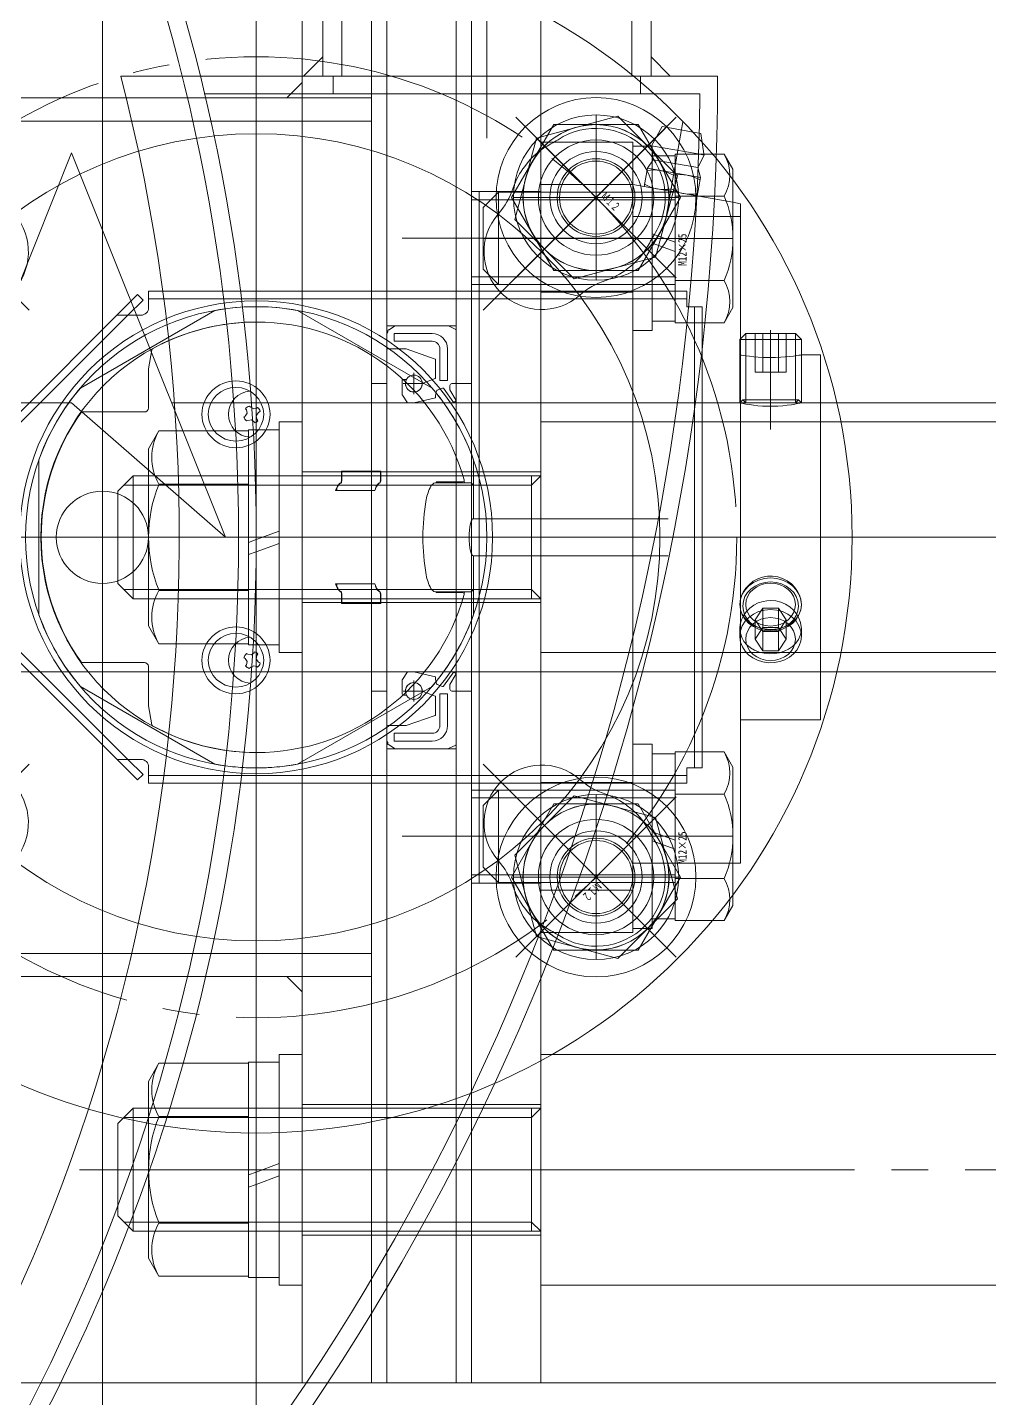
# Model space of a CAD drawing. Units: millimetres at full size. Extents: x -24503 to 24503, y -7436 to 7436.
# Drawn here: x 7457.2 to 7582.3, y 6228 to 6406.3 of the extents above; entities that cross this region are included whole.
import ezdxf
from ezdxf.enums import TextEntityAlignment as Align

# ---------------------------------------------------------------- set-up
doc = ezdxf.new("R2010")
doc.units = ezdxf.units.MM
doc.header["$LTSCALE"] = 4.8
doc.linetypes.add('CHAIN2', pattern=[12, 9, -1, 1, -1])
for name, color, linetype, lineweight in [('0-4_0', 2, 'Continuous', 9), ('0-5_01_NORMAL', 134, 'Continuous', 9), ('0-6_05_CENTER', 2, 'CHAIN2', 9), ('0-7_04_HIDDEN', 7, 'Continuous', 9), ('0-8_10_DRAFT', 1, 'Continuous', 9), ('0-C_01_外形線', 134, 'Continuous', 9), ('0-D_03_かくれ線', 5, 'Continuous', 9), ('0-F_04_中心線', 4, 'CHAIN2', 9)]:
    doc.layers.add(name, color=color, linetype=linetype, lineweight=lineweight)
doc.styles.add('ＭＳ ゴシック', font='')
doc.styles.get('ＭＳ ゴシック').set_extended_font_data('MS Gothic')

# ---------------------------------------------------------------- blocks, each defined once
blk = doc.blocks.new('A$C64152858_1_1')
at = {"layer": '0-6_05_CENTER'}
blk.add_line((-1300.306, 60), (668.482, 60), dxfattribs=at)
at = {"layer": '0-7_04_HIDDEN'}
blk.add_lwpolyline([(340, 235), (405, 235), (405, -115), (340, -115)], close=True, dxfattribs=at)
blk = doc.blocks.new('U2209')
at = {"layer": '0-F_04_中心線'}
for p, q in [((0, 1.2), (0, 9.5)), ((-9.5, 0), (-1.2, 0)), ((1.2, 0), (9.5, 0)), ((0, -9.5), (0, -1.2))]:
    blk.add_line(p, q, dxfattribs=at)
at = {"layer": '0-F_04_中心線', "linetype": 'Continuous'}
for p, q in [((-0.6, 0), (0.6, 0)), ((0, -0.6), (0, 0.6))]:
    blk.add_line(p, q, dxfattribs=at)
blk = doc.blocks.new('U2269')
at = {"layer": '0-F_04_中心線'}
blk.add_line((0, 50), (0, 253.5), dxfattribs=at)
blk = doc.blocks.new('U2271')
at = {"layer": '0-F_04_中心線'}
for p, q in [((0, 1.2), (0, 9.5)), ((-9.5, 0), (-1.2, 0)), ((1.2, 0), (9.5, 0)), ((0, -9.5), (0, -1.2))]:
    blk.add_line(p, q, dxfattribs=at)
at = {"layer": '0-F_04_中心線', "linetype": 'Continuous'}
for p, q in [((-0.6, 0), (0.6, 0)), ((0, -0.6), (0, 0.6))]:
    blk.add_line(p, q, dxfattribs=at)
blk = doc.blocks.new('U2265')
at = {"layer": '0-F_04_中心線'}
blk.add_line((0, 88), (0, 443.5), dxfattribs=at)
blk = doc.blocks.new('U2236')
at = {"layer": '0-F_04_中心線'}
blk.add_line((88, 0), (443.5, 0), dxfattribs=at)
blk = doc.blocks.new('U2234')
at = {"layer": '0-F_04_中心線'}
for p, q in [((0, 12.5), (0, 66)), ((-66, 0), (-12.5, 0)), ((12.5, 0), (66, 0)), ((0, -66), (0, -12.5))]:
    blk.add_line(p, q, dxfattribs=at)
at = {"layer": '0-F_04_中心線', "linetype": 'Continuous'}
for p, q in [((0, -6.25), (0, 6.25)), ((-6.25, 0), (6.25, 0))]:
    blk.add_line(p, q, dxfattribs=at)
blk = doc.blocks.new('U2230')
at = {"layer": '0-F_04_中心線'}
for p, q in [((0, 1.5), (0, 11)), ((-11, 0), (-1.5, 0)), ((1.5, 0), (11, 0)), ((0, -11), (0, -1.5))]:
    blk.add_line(p, q, dxfattribs=at)
at = {"layer": '0-F_04_中心線', "linetype": 'Continuous'}
for p, q in [((-0.75, 0), (0.75, 0)), ((0, -0.75), (0, 0.75))]:
    blk.add_line(p, q, dxfattribs=at)
blk = doc.blocks.new('U2231')
at = {"layer": '0-F_04_中心線'}
for p, q in [((0, 1.5), (0, 11)), ((-11, 0), (-1.5, 0)), ((1.5, 0), (11, 0)), ((0, -11), (0, -1.5))]:
    blk.add_line(p, q, dxfattribs=at)
at = {"layer": '0-F_04_中心線', "linetype": 'Continuous'}
for p, q in [((-0.75, 0), (0.75, 0)), ((0, -0.75), (0, 0.75))]:
    blk.add_line(p, q, dxfattribs=at)
blk = doc.blocks.new('U2232')
at = {"layer": '0-F_04_中心線'}
for p, q in [((0, 1.5), (0, 11)), ((-11, 0), (-1.5, 0)), ((1.5, 0), (11, 0)), ((0, -11), (0, -1.5))]:
    blk.add_line(p, q, dxfattribs=at)
at = {"layer": '0-F_04_中心線', "linetype": 'Continuous'}
for p, q in [((-0.75, 0), (0.75, 0)), ((0, -0.75), (0, 0.75))]:
    blk.add_line(p, q, dxfattribs=at)
blk = doc.blocks.new('U2253')
at = {"layer": '0-F_04_中心線'}
for p, q in [((0, 1.5), (0, 11)), ((-11, 0), (-1.5, 0)), ((1.5, 0), (11, 0)), ((0, -11), (0, -1.5))]:
    blk.add_line(p, q, dxfattribs=at)
at = {"layer": '0-F_04_中心線', "linetype": 'Continuous'}
for p, q in [((-0.75, 0), (0.75, 0)), ((0, -0.75), (0, 0.75))]:
    blk.add_line(p, q, dxfattribs=at)
blk = doc.blocks.new('U289')
at = {"layer": '0-6_05_CENTER'}
for p, q in [((0, 15.5), (0, 81)), ((-81, 0), (-15.5, 0)), ((15.5, 0), (81, 0)), ((0, -81), (0, -15.5))]:
    blk.add_line(p, q, dxfattribs=at)
at = {"layer": '0-6_05_CENTER', "linetype": 'Continuous'}
for p, q in [((0, -7.75), (0, 7.75)), ((-7.75, 0), (7.75, 0))]:
    blk.add_line(p, q, dxfattribs=at)
blk = doc.blocks.new('A$C6802FCCA_1_1')
at = {"layer": '0-4_0'}
for p, q in [((-2.4, 28.215), (-2.4, 53.595)), ((2.4, 28.215), (2.4, 53.595)), ((-2.4, 28.269), (-10.007, 28.269)), ((-7.325, 27.027), (-7.1, 27.087)), ((-7.2, 26.843), (-7.2, 23.391)), ((-7.1, 25.244), (-7.1, 27.704)), ((2.4, 28.269), (10.007, 28.269)), ((7.1, 25.244), (7.1, 27.704)), ((7.325, 27.027), (7.1, 27.087)), ((7.2, 26.843), (7.2, 23.391)), ((-7.2, 25.249), (-7.1, 25.249)), ((-7.1, 25.244), (-7.095, 25.244)), ((-7.095, 25.244), (-7.095, 23.294)), ((7.095, 25.244), (7.095, 23.294)), ((7.1, 25.244), (7.095, 25.244)), ((7.2, 25.249), (7.1, 25.249)), ((-19.417, 22.868), (-29.513, 5.381)), ((19.417, 22.868), (29.513, 5.381)), ((-8.6, 16.212), (-7.584, 16.212)), ((-8.6, 11.1), (-8.6, 16.212)), ((-8.5, 16.212), (-8.5, 11.15)), ((-7.583, 16.16), (-8.5, 16.16)), ((7.583, 16.16), (8.5, 16.16)), ((8.6, 16.212), (7.584, 16.212)), ((8.5, 16.212), (8.5, 11.15)), ((8.6, 11.1), (8.6, 16.212)), ((-6.073, 15.43), (-6.285, 15.51)), ((-6.073, 10.318), (-6.073, 15.43)), ((6.073, 15.43), (6.285, 15.51)), ((6.073, 10.318), (6.073, 15.43)), ((-8.5, 12.996), (-8.6, 12.996)), ((8.5, 12.996), (8.6, 12.996)), ((-8.6, 11.1), (-7.584, 11.1)), ((-7.583, 11.15), (-8.5, 11.15)), ((7.583, 11.15), (8.5, 11.15)), ((8.6, 11.1), (7.584, 11.1)), ((-6.073, 10.318), (-6.285, 10.398)), ((-6.073, 10.498), (-6.208, 10.498)), ((6.073, 10.498), (6.208, 10.498)), ((6.073, 10.318), (6.285, 10.398)), ((-19.417, -22.868), (-29.513, -5.381)), ((19.417, -22.868), (29.513, -5.381)), ((-21.929, -14.023), (-24.384, -13.571)), ((-16.8, -14.026), (-21.893, -14.026)), ((16.8, -14.026), (21.893, -14.026)), ((21.929, -14.023), (24.384, -13.571)), ((-16.3, -22.621), (-16.3, -14.526)), ((16.3, -22.621), (16.3, -14.526)), ((-10.096, -28.25), (10.096, -28.25))]:
    blk.add_line(p, q, dxfattribs=at)
for points in [[(-17.064, -0.93), (-16.911, -0.689), (-16.72, -0.325), (-16.799, 0.081), (-16.888, 0.191)], [(-16.39, 0.537), (-16.193, 0.25), (-15.812, 0.018), (-15.37, 0.084), (-15.144, 0.228)], [(16.39, 0.537), (16.193, 0.25), (15.812, 0.018), (15.37, 0.084), (15.144, 0.228)], [(17.064, -0.93), (16.911, -0.689), (16.72, -0.325), (16.799, 0.081), (16.888, 0.191)], [(-15.688, -1.593), (-15.771, -1.447), (-16.149, -1.175), (-16.594, -1.281), (-16.723, -1.384)], [(-14.898, -0.211), (-15.031, -0.276), (-15.28, -0.616), (-15.201, -1.08), (-15.13, -1.244)], [(14.898, -0.211), (15.031, -0.276), (15.28, -0.616), (15.201, -1.08), (15.13, -1.244)], [(15.688, -1.593), (15.771, -1.447), (16.149, -1.175), (16.594, -1.281), (16.723, -1.384)]]:
    blk.add_lwpolyline(points, dxfattribs=at)
blk.add_circle((0, 0), 77.5, dxfattribs=at)
for centre, radius, start, end in [((-44.194, 44.194), 9, 56.70879, 213.29121), ((44.194, 44.194), 9, 326.70879, 123.29121), ((-33.765, 60.076), 10, 236.70879, 242.89074), ((-42.674, 42.674), 9.55, 35.74621, 62.89074), ((42.674, 42.674), 9.55, 117.10926, 144.25379), ((33.765, 60.076), 10, 297.10926, 303.29121), ((-42.426, 42.426), 9.5, 18.55752, 37.8301), ((42.426, 42.426), 9.5, 142.1699, 161.44248), ((-23.94, 48.632), 10, 198.55752, 221.12276), ((23.94, 48.632), 10, 318.87724, 341.44248), ((-37.123, 37.123), 7.5, 228.87724, 41.12276), ((37.123, 37.123), 7.5, 138.87724, 311.12276), ((-60.076, 33.765), 10, 27.10926, 33.29121), ((60.076, 33.765), 10, 146.70879, 152.89074), ((-42.674, 42.674), 9.55, 207.10926, 234.25379), ((42.674, 42.674), 9.55, 305.74621, 332.89074), ((-42.426, 42.426), 9.5, 232.1699, 251.44248), ((42.426, 42.426), 9.5, 288.55752, 307.8301), ((-48.632, 23.94), 10, 48.87724, 71.44248), ((48.632, 23.94), 10, 108.55752, 131.12276), ((0.001, 0.043), 28.001, 105.43962, 180.08787), ((0.001, -0.002), 30.002, 109.62197, 130.33261), ((-10.007, 28.069), 0.2, 90, 109.62197), ((-7.4, 26.841), 0.2, 0.42804, 105.4375), ((-6.584, 27.751), 0.518, 90.67171, 185.19869), ((-2.237, 28.228), 0.164, 184.51665, 233.4368), ((-1.532, 29.294), 1.441, 236.18944, 259.08309), ((0, 37.158), 9.453, 258.98992, 281.01008), ((1.532, 29.294), 1.441, 280.91691, 303.81056), ((2.237, 28.228), 0.164, 306.5632, 355.48335), ((6.584, 27.751), 0.518, 354.80131, 89.32829), ((7.4, 26.841), 0.2, 74.5625, 179.57196), ((-0.001, 0.043), 28.001, 359.91213, 74.56038), ((10.007, 28.069), 0.2, 70.37803, 90), ((-0.001, -0.002), 30.002, 49.66739, 70.37803), ((-7.005, 24.716), 0.195, 180.2552, 242.36733), ((-6.247, 23.48), 0.864, 192.42063, 242.66315), ((6.252, 23.48), 0.864, 297.33685, 347.57937), ((7.005, 24.716), 0.195, 297.63267, 359.7448), ((-3.859, 27.966), 5.945, 242.07603, 259.99581), ((0, 49.84), 28.158, 259.98382, 280.01618), ((3.865, 27.966), 5.945, 280.00419, 297.92397), ((-7.577, 14.127), 2.085, 83.01533, 90.17037), ((-7.577, 14.073), 2.086, 83.01856, 90.1684), ((-7.385, 15.523), 0.676, 66.57469, 84.79266), ((-7.391, 15.444), 0.704, 67.17067, 84.49647), ((-7.14, 16.036), 0.0606, 24.10073, 69.0258), ((-7.139, 16.089), 0.059, 23.74393, 67.83017), ((-6.621, 16.267), 0.489, 198.49507, 221.91106), ((-6.66, 16.199), 0.446, 198.06365, 215.36524), ((6.621, 16.267), 0.489, 318.08894, 341.50493), ((6.66, 16.199), 0.446, 324.63476, 341.93635), ((7.139, 16.089), 0.059, 112.16983, 156.25607), ((7.14, 16.036), 0.0606, 110.9742, 155.89927), ((7.385, 15.523), 0.676, 95.20734, 113.42531), ((7.391, 15.444), 0.704, 95.50353, 112.82933), ((7.577, 14.127), 2.085, 89.82963, 96.98467), ((7.577, 14.073), 2.086, 89.8316, 96.98144), ((-7.89, 14.3), 0.761, 143.16691, 158.70113), ((-5.983, 16.798), 1.348, 219.47965, 248.27419), ((-5.636, 17.346), 1.947, 226.1676, 250.5541), ((-6.27, 16.156), 0.646, 250.83502, 268.72004), ((5.636, 17.346), 1.947, 289.4459, 313.8324), ((6.27, 16.156), 0.646, 271.27996, 289.16498), ((5.983, 16.798), 1.348, 291.72581, 320.52035), ((7.891, 14.3), 0.761, 21.29887, 36.83309), ((-7.577, 9.065), 2.085, 83.01533, 90.17037), ((-7.577, 9.014), 2.086, 83.01856, 90.1684), ((-7.385, 10.461), 0.676, 66.57469, 84.79266), ((-7.391, 10.384), 0.704, 67.17067, 84.49647), ((-7.14, 10.976), 0.0606, 24.10073, 69.0258), ((-7.138, 11.027), 0.059, 23.74393, 67.83017), ((-6.66, 11.189), 0.446, 198.06365, 215.36524), ((-6.621, 11.156), 0.489, 198.49507, 221.91106), ((-5.983, 11.788), 1.348, 219.47965, 248.27419), ((-5.636, 12.234), 1.947, 226.1676, 250.5541), ((5.636, 12.234), 1.947, 289.4459, 313.8324), ((5.983, 11.788), 1.348, 291.72581, 320.52035), ((6.621, 11.156), 0.489, 318.08894, 341.50493), ((6.66, 11.189), 0.446, 324.63476, 341.93635), ((7.138, 11.027), 0.059, 112.16983, 156.25607), ((7.14, 10.976), 0.0606, 110.9742, 155.89927), ((7.385, 10.461), 0.676, 95.20734, 113.42531), ((7.391, 10.384), 0.704, 95.50353, 112.82933), ((7.577, 9.065), 2.085, 89.82963, 96.98467), ((7.577, 9.014), 2.086, 89.8316, 96.98144), ((-6.23, 11.355), 0.857, 252.868, 271.43811), ((6.23, 11.355), 0.857, 268.56189, 287.132), ((0.014, 0.002), 30.014, 169.67423, 190.33112), ((-0.014, 0.002), 30.014, 349.66888, 10.32577), ((-15.902, -2.634), 4.441, 91.26583, 268.73417), ((-16.098, -2.634), 4.441, 271.26583, 88.73417), ((16.098, -2.634), 4.441, 91.26583, 268.73417), ((15.902, -2.634), 4.441, 271.26583, 88.73417), ((-0.002, 0.044), 27.998, 180.08852, 208.86096), ((0, 0), 28, 180, 0), ((-15.883, -2.634), 3.617, 91.85908, 268.14092), ((-16.009, -0.543), 1.145, 109.44788, 140.14381), ((-16.117, -2.634), 3.617, 271.85908, 88.14092), ((-15.967, -0.521), 1.113, 16.2035, 42.27344), ((16.117, -2.634), 3.617, 91.85908, 268.14092), ((15.967, -0.521), 1.113, 137.72656, 163.7965), ((15.883, -2.634), 3.617, 271.85908, 88.14092), ((16.009, -0.543), 1.145, 39.85619, 70.55212), ((0.002, 0.044), 27.998, 331.13904, 359.91148), ((-16.001, -0.619), 3.002, 183.30053, 356.69959), ((-16.025, -0.506), 1.122, 202.2398, 231.5512), ((-15.993, -0.487), 1.148, 285.40168, 318.71822), ((16, -0.594), 3.002, 183.30053, 356.69959), ((15.993, -0.487), 1.148, 221.28178, 254.59832), ((16.025, -0.506), 1.122, 308.4488, 337.7602), ((-24.347, -13.374), 0.2, 208.85979, 259.33002), ((-21.893, -13.826), 0.2, 259.67903, 270), ((-16.8, -14.526), 0.5, 0, 90), ((16.8, -14.526), 0.5, 90, 180), ((21.893, -13.826), 0.2, 270, 280.32097), ((24.347, -13.374), 0.2, 280.66998, 331.14021), ((0.001, 0.002), 30.002, 229.66739, 250.3326), ((-16.1, -22.62), 0.2, 180.42804, 234.61015), ((0, 0.043), 28, 234.60941, 305.39059), ((-0.001, 0.002), 30.002, 289.6674, 310.33261), ((16.1, -22.62), 0.2, 305.38985, 359.57196), ((-37.123, -37.123), 7.5, 318.87724, 131.12276), ((37.123, -37.123), 7.5, 48.87724, 221.12276), ((-48.632, -23.94), 10, 288.55752, 311.12276), ((48.632, -23.94), 10, 228.87724, 251.44248), ((-42.426, -42.426), 9.5, 108.55752, 127.8301), ((42.426, -42.426), 9.5, 52.1699, 71.44248), ((-42.674, -42.674), 9.55, 125.74621, 152.89074), ((42.674, -42.674), 9.55, 27.10926, 54.25379), ((-60.076, -33.765), 10, 326.70879, 332.89074), ((60.076, -33.765), 10, 207.10926, 213.29121), ((-44.194, -44.194), 9, 146.70879, 303.29121), ((44.194, -44.194), 9, 236.70879, 33.29121), ((-23.94, -48.632), 10, 138.87724, 161.44248), ((23.94, -48.632), 10, 18.55752, 41.12276), ((-42.426, -42.426), 9.5, 322.1699, 341.44248), ((42.426, -42.426), 9.5, 198.55752, 217.8301), ((-42.674, -42.674), 9.55, 297.10926, 324.25379), ((42.674, -42.674), 9.55, 215.74621, 242.89074), ((-33.765, -60.076), 10, 117.10926, 123.29121), ((33.765, -60.076), 10, 56.70879, 62.89074)]:
    blk.add_arc(centre, radius, start, end, dxfattribs=at)
at = {"layer": '0-6_05_CENTER'}
for p, q in [((-53.188, 53.188), (-29.534, 29.534)), ((53.188, 53.188), (29.534, 29.534)), ((-53.188, -53.188), (-29.534, -29.534)), ((53.188, -53.188), (29.534, -29.534))]:
    blk.add_line(p, q, dxfattribs=at)
blk.add_circle((0, 0), 62.5, dxfattribs=at)
at = {"layer": '0-8_10_DRAFT'}
blk.add_circle((0, 0), 52.5, dxfattribs=at)
at = {"layer": '0-6_05_CENTER'}
blk.add_blockref('U289', (0, 0), dxfattribs=at)
blk = doc.blocks.new('A$C680305B0_1_1')
at = {"layer": '0-4_0'}
for p, q in [((-15.417, 31.568), (-32.985, 14)), ((-16.684, 28.887), (-14.71, 30.861)), ((-15.417, 31.568), (-14.71, 30.861)), ((-15.417, 31.568), (-14.71, 30.861)), ((56.015, 32), (-13.985, 32)), ((-13.985, 32), (-13.985, 29.887)), ((56.015, 32), (56.015, 30)), ((-18.098, 28.887), (-14.985, 28.887)), ((58.015, 30), (56.015, 30)), ((58.015, -30), (58.015, 30)), ((-32.985, 14), (-32.985, -14)), ((-15.417, -31.568), (-32.985, -14)), ((-18.098, -28.887), (-14.985, -28.887)), ((-16.684, -28.887), (-14.71, -30.861)), ((-13.985, -32), (-13.985, -29.887)), ((56.015, -30), (56.015, -32)), ((58.015, -30), (56.015, -30)), ((-15.417, -31.568), (-14.71, -30.861)), ((-15.417, -31.568), (-14.71, -30.861)), ((56.015, -32), (-13.985, -32))]:
    blk.add_line(p, q, dxfattribs=at)
for centre, start, end in [((-14.985, 29.887), 270, 0), ((-14.985, -29.887), 0, 90)]:
    blk.add_arc(centre, 1, start, end, dxfattribs=at)
at = {"layer": '0-7_04_HIDDEN', "color": 2}
for p, q in [((56.015, 31), (-13.985, 31)), ((-16.684, 28.887), (-31.985, 13.586)), ((57.015, 30), (57.015, -30)), ((-31.985, 13.586), (-31.985, -13.586)), ((-16.684, -28.887), (-31.985, -13.586)), ((56.015, -31), (-13.985, -31))]:
    blk.add_line(p, q, dxfattribs=at)
for radius in [30.75, 30]:
    blk.add_circle((0, 0), radius, dxfattribs=at)
blk = doc.blocks.new('12b_1_1_1_1')
at = {"layer": '0-7_04_HIDDEN', "linetype": 'CHAIN2'}
for p, q in [((0, -14.766), (0, 14.766)), ((14.766, 0), (-14.766, 0))]:
    blk.add_line(p, q, dxfattribs=at)
at = {"layer": '0-7_04_HIDDEN'}
for p, q in [((5.475, 9.483), (-5.475, 9.483)), ((-5.475, -9.483), (5.475, -9.483))]:
    blk.add_line(p, q, dxfattribs=at)
for points in [[(-5.475, 9.483), (-10.95, 0), (-5.475, -9.483)], [(5.475, -9.483), (10.95, 0), (5.475, 9.483)]]:
    blk.add_lwpolyline(points, dxfattribs=at)
for radius in [13, 10.75, 9.483, 6, 4.75]:
    blk.add_circle((0, 0), radius, dxfattribs=at)
at = {"layer": '0-8_10_DRAFT', "style": 'ＭＳ ゴシック', "width": 0.6}
blk.add_text('Ｍ１２', height=1.1, dxfattribs=at).set_placement((0.31, 0.093), align=Align.BOTTOM_LEFT)
blk = doc.blocks.new('A$C68031076_1_1')
at = {"layer": '0-5_01_NORMAL'}
for centre in [(-44.194, 44.194), (44.194, 44.194)]:
    blk.add_circle(centre, 7.5, dxfattribs=at)
at = {"layer": '0-6_05_CENTER'}
for p, q in [((-51.619, 51.619), (-36.77, 36.77)), ((51.619, 51.619), (36.77, 36.77))]:
    blk.add_line(p, q, dxfattribs=at)
at = {"layer": '0-5_01_NORMAL'}
for name, p, rotation in [('A$C6802FCCA_1_1', (0, 0), 270), ('12b_1_1_1_1', (-44.194, 44.194), 45), ('12b_1_1_1_1', (44.194, 44.194), 315), ('12b_1_1_1_1', (-44.194, -44.194), 135), ('12b_1_1_1_1', (44.194, -44.194), 225)]:
    blk.add_blockref(name, p, dxfattribs=dict(at, rotation=rotation))
blk.add_blockref('A$C680305B0_1_1', (0, 0), dxfattribs=at)

msp = doc.modelspace()

# ---------------------------------------------------------------- linework, layer by layer
at = {"layer": '0-4_0', "color": 134}
for p, q in [((7495.604, 6531.008), (7495.604, 6400.008)), ((7538.304, 6531.008), (7538.304, 6400.008)), ((7479.647, 6400.008), (7546.954, 6400.008))]:
    msp.add_line(p, q, dxfattribs=at)
at = {"layer": '0-4_0', "color": 3}
for points in [[(7495.604, 6400.008), (7495.604, 6402.508), (7493.104, 6400.008)], [(7538.304, 6400.008), (7538.304, 6402.508), (7540.804, 6400.008)]]:
    msp.add_lwpolyline(points, close=True, dxfattribs=at)
at = {"layer": '0-4_0', "color": 134}
msp.add_circle((7236.954, 6340.008), 250, dxfattribs=at)
msp.add_arc((7236.954, 6400.008), 310, 270, 0, dxfattribs=at)
at = {"layer": '0-6_05_CENTER'}
for p, q in [((7516.954, 6544.633), (7516.954, 6391.918)), ((6986.954, 6340.008), (7486.954, 6340.008))]:
    msp.add_line(p, q, dxfattribs=at)
at = {"layer": '0-7_04_HIDDEN'}
for p, q in [((7498.104, 6536.008), (7498.104, 6400.008)), ((7535.804, 6536.008), (7535.804, 6400.008)), ((7479.647, 6400.008), (7469.333, 6400.008)), ((7496.954, 6400.008), (7496.954, 6397.708)), ((7536.954, 6400.008), (7536.954, 6397.708)), ((7480.204, 6397.708), (7544.645, 6397.708)), ((7546.941, 6397.708), (7546.954, 6397.708))]:
    msp.add_line(p, q, dxfattribs=at)
msp.add_circle((7236.954, 6340.008), 247.7, dxfattribs=at)
for centre, radius, end in [((7236.954, 6340.008), 240, 14.47751), ((7236.954, 6400.008), 307.7, 359.57172)]:
    msp.add_arc(centre, radius, 270, end, dxfattribs=at)
at = {"layer": '0-C_01_外形線'}
for centre, radius in [((7531.148, 6384.202), 6), ((7531.148, 6384.202), 5.053), ((7531.148, 6295.814), 6), ((7531.148, 6295.814), 5.053)]:
    msp.add_circle(centre, radius, dxfattribs=at)
at = {"layer": '0-D_03_かくれ線'}
for p, q in [((7486.954, 6397.158), (7038.954, 6397.158)), ((7492.954, 6397.158), (7486.954, 6397.158)), ((7501.954, 6397.158), (7492.954, 6397.158)), ((7492.954, 6397.158), (7501.954, 6397.158)), ((7501.954, 6282.858), (7501.954, 6397.158)), ((7501.954, 6394.158), (7433.954, 6394.158)), ((7525.663, 6393.702), (7520.178, 6384.202)), ((7536.633, 6393.702), (7525.663, 6393.702)), ((7542.117, 6384.202), (7536.633, 6393.702)), ((7540.305, 6381.901), (7542.451, 6394.07)), ((7523.954, 6391.399), (7535.954, 6391.399)), ((7523.954, 6355.008), (7523.954, 6391.399)), ((7535.954, 6355.008), (7535.954, 6391.399)), ((7535.954, 6366.891), (7535.954, 6390.891)), ((7538.454, 6390.891), (7535.954, 6390.891)), ((7538.572, 6389.121), (7538.384, 6390.932)), ((7538.384, 6390.932), (7544.412, 6389.869)), ((7544.781, 6392.545), (7545.178, 6389.869)), ((7462.954, 6390.008), (7449.954, 6357.508)), ((7482.954, 6340.008), (7462.954, 6390.008)), ((7538.454, 6389.641), (7538.454, 6379.491)), ((7538.454, 6389.641), (7541.454, 6389.641)), ((7541.454, 6389.86), (7547.816, 6389.86)), ((7541.454, 6367.921), (7541.454, 6389.86)), ((7541.454, 6389.641), (7541.454, 6378.399)), ((7545.199, 6389.73), (7544.402, 6388.093)), ((7547.816, 6389.86), (7548.954, 6387.891)), ((7537.831, 6388.024), (7537.407, 6385.621)), ((7537.831, 6388.024), (7544.724, 6386.808)), ((7544.402, 6388.093), (7544.724, 6386.808)), ((7548.954, 6387.891), (7548.954, 6369.891)), ((7535.954, 6385.899), (7523.954, 6385.899)), ((7535.954, 6385.899), (7548.954, 6383.585)), ((7540.908, 6385.321), (7541.223, 6387.108)), ((7544.3, 6384.405), (7544.724, 6386.808)), ((7514.954, 6385), (7523.954, 6385)), ((7514.954, 6383.899), (7523.954, 6383.899)), ((7518.454, 6384.891), (7516.454, 6382.891)), ((7541.454, 6383.891), (7517.454, 6383.891)), ((7541.454, 6384.891), (7518.454, 6384.891)), ((7518.454, 6384.891), (7518.454, 6372.891)), ((7520.178, 6384.202), (7525.663, 6374.702)), ((7536.633, 6374.702), (7542.117, 6384.202)), ((7541.454, 6384.375), (7547.816, 6384.375)), ((7516.454, 6382.891), (7516.454, 6374.891)), ((7548.954, 6381.74), (7535.954, 6381.74)), ((7548.954, 6381.74), (7549.954, 6381.74)), ((7532.954, 6378.908), (7505.954, 6378.908)), ((7548.954, 6378.891), (7516.454, 6378.891)), ((7536.554, 6378.899), (7523.354, 6378.899)), ((7538.454, 6378.891), (7535.954, 6378.891)), ((7538.454, 6379.491), (7541.454, 6378.399)), ((7538.454, 6378.291), (7538.454, 6368.141)), ((7538.454, 6378.291), (7541.454, 6377.199)), ((7541.454, 6377.199), (7541.454, 6368.141)), ((7518.454, 6372.891), (7516.454, 6374.891)), ((7514.954, 6373.899), (7523.954, 6373.899)), ((7541.454, 6373.891), (7517.454, 6373.891)), ((7525.663, 6374.702), (7536.633, 6374.702)), ((7541.454, 6373.406), (7547.816, 6373.406)), ((7514.954, 6372.899), (7523.954, 6372.899)), ((7541.454, 6372.891), (7518.454, 6372.891)), ((7535.954, 6371.899), (7523.954, 6371.899)), ((7547.816, 6367.921), (7548.954, 6369.891)), ((7541.454, 6368.141), (7538.454, 6368.141)), ((7541.454, 6367.921), (7547.816, 6367.921)), ((7503.954, 6367.508), (7512.954, 6367.508)), ((7504.985, 6367.508), (7511.93, 6367.508)), ((7504.985, 6367.508), (7511.93, 6367.508)), ((7511.975, 6367.498), (7512.898, 6367.036)), ((7511.975, 6367.498), (7512.898, 6367.036)), ((7512.954, 6366.946), (7512.954, 6360.108)), ((7549.954, 6365.841), (7550.621, 6366.508)), ((7550.621, 6366.508), (7550.621, 6363.616)), ((7551.833, 6361.508), (7551.833, 6366.508)), ((7552.843, 6361.508), (7552.843, 6366.508)), ((7553.854, 6366.958), (7553.854, 6354.047)), ((7554.864, 6361.508), (7554.864, 6366.508)), ((7555.874, 6361.508), (7555.874, 6366.508)), ((7557.087, 6366.508), (7557.087, 6363.616)), ((7506.437, 6364.508), (7504.054, 6364.508)), ((7504.904, 6365.508), (7509.847, 6365.508)), ((7510.214, 6363.198), (7506.47, 6364.503)), ((7549.854, 6365.741), (7549.954, 6365.841)), ((7549.854, 6363.733), (7549.854, 6365.741)), ((7549.854, 6365.741), (7549.954, 6365.741)), ((7549.954, 6365.741), (7557.854, 6365.741)), ((7557.854, 6365.741), (7557.854, 6363.731)), ((7510.281, 6360.751), (7510.281, 6363.103)), ((7549.854, 6363.733), (7549.941, 6363.719)), ((7549.854, 6363.733), (7549.854, 6357.508)), ((7550.621, 6363.617), (7550.621, 6357.508)), ((7554.093, 6363.395), (7553.741, 6363.394)), ((7557.087, 6363.617), (7557.087, 6357.508)), ((7557.84, 6363.733), (7560.354, 6363.733)), ((7557.854, 6363.733), (7557.854, 6357.508)), ((7560.354, 6355.008), (7560.354, 6363.733)), ((7508.554, 6360.008), (7510.217, 6360.658)), ((7555.874, 6361.508), (7551.833, 6361.508)), ((7501.954, 6360.008), (7503.954, 6360.008)), ((7505.954, 6358.553), (7505.954, 6360.428)), ((7506.054, 6360.528), (7506.484, 6360.528)), ((7511.186, 6359.424), (7510.495, 6359.143)), ((7512.854, 6360.008), (7512.401, 6360.008)), ((7512.954, 6360.008), (7514.954, 6360.008)), ((7462.954, 6357.508), (7395.954, 6357.508)), ((7482.954, 6340.008), (7462.954, 6357.508)), ((7475.954, 6357.508), (7560.354, 6357.508)), ((7503.954, 6357.508), (7512.954, 6357.508)), ((7549.854, 6357.508), (7550.237, 6357.892)), ((7550.621, 6357.508), (7550.237, 6357.892)), ((7557.47, 6357.892), (7550.237, 6357.892)), ((7557.47, 6357.892), (7557.087, 6357.508)), ((7557.47, 6357.892), (7557.854, 6357.508)), ((7474.314, 6353.865), (7472.954, 6351.508)), ((7485.954, 6353.865), (7474.314, 6353.865)), ((7485.954, 6354.008), (7485.954, 6326.008)), ((7486.954, 6354.008), (7485.954, 6354.008)), ((7489.954, 6354.008), (7486.954, 6354.008)), ((7489.954, 6354.008), (7489.954, 6340.808)), ((7492.954, 6325.008), (7492.954, 6355.008)), ((7523.954, 6325.008), (7523.954, 6355.008)), ((7535.954, 6325.008), (7535.954, 6355.008)), ((7549.954, 6325.008), (7549.954, 6355.008)), ((7560.354, 6325.008), (7560.354, 6355.008)), ((7472.954, 6351.508), (7472.954, 6328.508)), ((7492.954, 6348.508), (7501.954, 6348.508)), ((7501.954, 6348.508), (7503.954, 6348.508)), ((7503.954, 6348.508), (7512.954, 6348.508)), ((7503.954, 6348.508), (7512.954, 6348.508)), ((7512.954, 6348.508), (7514.954, 6348.508)), ((7514.954, 6348.508), (7523.954, 6348.508)), ((7470.954, 6348.008), (7468.954, 6346.008)), ((7472.954, 6346.808), (7469.754, 6346.808)), ((7470.954, 6332.008), (7470.954, 6348.008)), ((7472.954, 6348.008), (7470.954, 6348.008)), ((7523.954, 6348.008), (7472.954, 6348.008)), ((7522.754, 6346.808), (7472.954, 6346.808)), ((7485.954, 6346.936), (7474.314, 6346.936)), ((7522.754, 6348.008), (7522.754, 6332.008)), ((7522.754, 6346.808), (7523.954, 6348.008)), ((7468.954, 6334.008), (7468.954, 6346.008)), ((7482.957, 6340.008), (7512.33, 6340.008)), ((7486.954, 6339.716), (7485.954, 6339.352)), ((7489.954, 6340.808), (7486.954, 6339.716)), ((7489.954, 6339.208), (7486.954, 6338.116)), ((7489.954, 6340.008), (7492.954, 6340.008)), ((7489.954, 6339.208), (7489.954, 6326.008)), ((7512.954, 6340.008), (7492.954, 6340.008)), ((7515.204, 6340.008), (7501.704, 6340.008)), ((7523.954, 6340.008), (7503.954, 6340.008)), ((7532.954, 6340.008), (7505.954, 6340.008)), ((7532.954, 6340.008), (7505.954, 6340.008)), ((7513.734, 6340.008), (7562.574, 6340.008)), ((7486.954, 6338.116), (7485.954, 6337.752)), ((7470.954, 6332.008), (7468.954, 6334.008)), ((7472.954, 6333.208), (7469.754, 6333.208)), ((7522.754, 6333.208), (7472.954, 6333.208)), ((7485.954, 6333.08), (7474.314, 6333.08)), ((7522.754, 6333.208), (7523.954, 6332.008)), ((7472.954, 6332.008), (7470.954, 6332.008)), ((7523.954, 6332.008), (7472.954, 6332.008)), ((7492.954, 6331.508), (7501.954, 6331.508)), ((7501.954, 6331.508), (7503.954, 6331.508)), ((7503.954, 6331.508), (7512.954, 6331.508)), ((7503.954, 6331.508), (7512.954, 6331.508)), ((7512.954, 6331.508), (7514.954, 6331.508)), ((7514.954, 6331.508), (7523.954, 6331.508)), ((7554.864, 6330.774), (7552.843, 6330.774)), ((7552.843, 6330.774), (7552.843, 6328.274)), ((7555.874, 6329.258), (7554.864, 6330.774)), ((7554.864, 6330.774), (7554.864, 6328.274)), ((7474.314, 6326.152), (7472.954, 6328.508)), ((7551.833, 6329.258), (7552.843, 6327.743)), ((7554.864, 6327.743), (7555.874, 6329.258)), ((7555.874, 6329.258), (7555.874, 6326.758)), ((7549.854, 6327.142), (7549.854, 6328.146)), ((7552.843, 6328.274), (7551.833, 6326.758)), ((7551.833, 6326.758), (7552.843, 6325.243)), ((7552.843, 6328.274), (7554.864, 6328.274)), ((7552.843, 6327.743), (7552.843, 6325.243)), ((7555.874, 6326.758), (7554.864, 6328.274)), ((7554.864, 6325.243), (7555.874, 6326.758)), ((7557.854, 6328.147), (7557.854, 6327.142)), ((7485.954, 6326.152), (7474.314, 6326.152)), ((7486.954, 6326.008), (7485.954, 6326.008)), ((7486.954, 6326.008), (7489.954, 6326.008)), ((7489.954, 6325.008), (7492.954, 6325.008)), ((7523.954, 6288.617), (7523.954, 6325.008)), ((7535.954, 6288.617), (7535.954, 6325.008)), ((7549.954, 6297.608), (7549.954, 6325.008)), ((7552.843, 6325.243), (7554.864, 6325.243)), ((7560.354, 6316.283), (7560.354, 6325.008)), ((7422.954, 6322.508), (7560.354, 6322.508)), ((7503.954, 6322.508), (7512.954, 6322.508)), ((7505.954, 6321.463), (7505.954, 6319.589)), ((7501.954, 6320.008), (7503.954, 6320.008)), ((7508.554, 6320.008), (7510.217, 6319.358)), ((7511.186, 6320.592), (7510.495, 6320.873)), ((7512.854, 6320.008), (7512.401, 6320.008)), ((7512.954, 6320.008), (7514.954, 6320.008)), ((7512.954, 6313.07), (7512.954, 6319.908)), ((7506.054, 6319.489), (7506.484, 6319.489)), ((7510.281, 6319.265), (7510.281, 6316.913)), ((7510.214, 6316.819), (7506.47, 6315.514)), ((7560.354, 6316.283), (7549.954, 6316.283)), ((7506.437, 6315.508), (7504.054, 6315.508)), ((7504.904, 6314.508), (7509.847, 6314.508)), ((7503.954, 6312.508), (7512.954, 6312.508)), ((7504.985, 6312.508), (7511.93, 6312.508)), ((7504.985, 6312.508), (7511.93, 6312.508)), ((7511.975, 6312.519), (7512.898, 6312.981)), ((7511.975, 6312.519), (7512.898, 6312.981)), ((7535.954, 6289.109), (7535.954, 6313.109)), ((7538.454, 6313.109), (7535.954, 6313.109)), ((7538.454, 6311.859), (7538.454, 6301.709)), ((7538.454, 6311.859), (7541.454, 6311.859)), ((7541.454, 6312.079), (7547.816, 6312.079)), ((7541.454, 6290.139), (7541.454, 6312.079)), ((7541.454, 6311.859), (7541.454, 6300.617)), ((7547.816, 6312.079), (7548.954, 6310.109)), ((7548.954, 6310.109), (7548.954, 6292.109)), ((7514.954, 6307.117), (7523.954, 6307.117)), ((7518.454, 6307.109), (7516.454, 6305.109)), ((7541.454, 6307.109), (7518.454, 6307.109)), ((7518.454, 6307.109), (7518.454, 6295.109)), ((7523.954, 6308.117), (7535.954, 6308.117)), ((7514.954, 6306.117), (7523.954, 6306.117)), ((7541.454, 6306.109), (7517.454, 6306.109)), ((7525.663, 6305.314), (7520.178, 6295.814)), ((7536.633, 6305.314), (7525.663, 6305.314)), ((7542.117, 6295.814), (7536.633, 6305.314)), ((7541.454, 6306.594), (7547.816, 6306.594)), ((7516.454, 6305.109), (7516.454, 6297.109)), ((7538.454, 6301.709), (7541.454, 6300.617)), ((7532.954, 6301.109), (7505.954, 6301.109)), ((7548.954, 6301.109), (7516.454, 6301.109)), ((7536.554, 6301.117), (7523.354, 6301.117)), ((7538.454, 6301.109), (7535.954, 6301.109)), ((7538.454, 6300.509), (7538.454, 6290.359)), ((7538.454, 6300.509), (7541.454, 6299.417)), ((7541.454, 6299.417), (7541.454, 6290.359)), ((7518.454, 6295.109), (7516.454, 6297.109)), ((7548.954, 6297.608), (7535.954, 6297.608)), ((7549.954, 6297.608), (7548.954, 6297.608)), ((7514.954, 6296.117), (7523.954, 6296.117)), ((7514.954, 6295.017), (7523.954, 6295.017)), ((7523.954, 6295.008), (7515.954, 6295.008)), ((7541.454, 6296.109), (7517.454, 6296.109)), ((7541.454, 6295.109), (7518.454, 6295.109)), ((7520.178, 6295.814), (7525.663, 6286.314)), ((7536.633, 6286.314), (7542.117, 6295.814)), ((7541.454, 6295.624), (7547.816, 6295.624)), ((7523.954, 6294.117), (7535.954, 6294.117)), ((7547.816, 6290.139), (7548.954, 6292.109)), ((7541.454, 6290.359), (7538.454, 6290.359)), ((7541.454, 6290.139), (7547.816, 6290.139)), ((7535.954, 6288.617), (7523.954, 6288.617)), ((7501.954, 6285.858), (7433.954, 6285.858)), ((7525.663, 6286.314), (7536.633, 6286.314)), ((7486.954, 6282.858), (7038.954, 6282.858)), ((7492.954, 6282.858), (7486.954, 6282.858)), ((7501.954, 6282.858), (7492.954, 6282.858)), ((7492.954, 6282.858), (7501.954, 6282.858)), ((7474.314, 6271.584), (7472.954, 6269.227)), ((7485.954, 6271.584), (7474.314, 6271.584)), ((7485.954, 6271.727), (7485.954, 6243.727)), ((7486.954, 6271.727), (7485.954, 6271.727)), ((7489.954, 6271.727), (7486.954, 6271.727)), ((7489.954, 6271.727), (7489.954, 6258.527)), ((7492.954, 6242.727), (7492.954, 6272.727)), ((7472.954, 6269.227), (7472.954, 6246.227)), ((7492.954, 6266.236), (7501.954, 6266.236)), ((7501.954, 6266.236), (7503.954, 6266.236)), ((7503.954, 6266.236), (7512.954, 6266.236)), ((7512.954, 6266.236), (7514.954, 6266.236)), ((7514.954, 6266.236), (7523.954, 6266.236)), ((7470.954, 6265.736), (7468.954, 6263.736)), ((7472.954, 6264.536), (7469.754, 6264.536)), ((7470.954, 6249.736), (7470.954, 6265.736)), ((7472.954, 6265.736), (7470.954, 6265.736)), ((7523.954, 6265.736), (7472.954, 6265.736)), ((7522.754, 6264.536), (7472.954, 6264.536)), ((7485.954, 6264.656), (7474.314, 6264.656)), ((7522.754, 6265.736), (7522.754, 6249.736)), ((7522.754, 6264.536), (7523.954, 6265.736)), ((7468.954, 6251.736), (7468.954, 6263.736)), ((7482.957, 6257.736), (7512.33, 6257.736)), ((7486.954, 6257.435), (7485.954, 6257.071)), ((7489.954, 6258.527), (7486.954, 6257.435)), ((7489.954, 6257.727), (7492.954, 6257.727)), ((7512.954, 6257.736), (7492.954, 6257.736)), ((7515.204, 6257.736), (7501.704, 6257.736)), ((7523.954, 6257.736), (7503.954, 6257.736)), ((7532.954, 6257.736), (7505.954, 6257.736)), ((7486.954, 6255.835), (7485.954, 6255.471)), ((7489.954, 6256.927), (7486.954, 6255.835)), ((7489.954, 6256.927), (7489.954, 6243.727)), ((7470.954, 6249.736), (7468.954, 6251.736)), ((7472.954, 6250.936), (7469.754, 6250.936)), ((7522.754, 6250.936), (7472.954, 6250.936)), ((7485.954, 6250.799), (7474.314, 6250.799)), ((7522.754, 6250.936), (7523.954, 6249.736)), ((7472.954, 6249.736), (7470.954, 6249.736)), ((7523.954, 6249.736), (7472.954, 6249.736)), ((7492.954, 6249.236), (7501.954, 6249.236)), ((7501.954, 6249.236), (7503.954, 6249.236)), ((7503.954, 6249.236), (7512.954, 6249.236)), ((7512.954, 6249.236), (7514.954, 6249.236)), ((7514.954, 6249.236), (7523.954, 6249.236)), ((7474.314, 6243.871), (7472.954, 6246.227)), ((7485.954, 6243.871), (7474.314, 6243.871)), ((7486.954, 6243.727), (7485.954, 6243.727)), ((7486.954, 6243.727), (7489.954, 6243.727)), ((7489.954, 6242.727), (7492.954, 6242.727)), ((7523.954, 6242.736), (7663.954, 6242.736))]:
    msp.add_line(p, q, dxfattribs=at)
for points in [[(7481.954, 6590.008), (6991.954, 6590.008), (6986.954, 6585.008), (6986.954, 6095.008), (6991.954, 6090.008), (7481.954, 6090.008), (7486.954, 6095.008), (7486.954, 6585.008)], [(6986.954, 6585.008), (6986.954, 6095.008), (6991.954, 6090.008), (7481.954, 6090.008), (7486.954, 6095.008), (7486.954, 6585.008), (7481.954, 6590.008), (6991.954, 6590.008)], [(7492.954, 6450.008), (7501.954, 6450.008), (7501.954, 6230.008), (7492.954, 6230.008)], [(7501.954, 6450.008), (7501.954, 6230.008), (7503.954, 6230.008), (7503.954, 6450.008)], [(7503.954, 6450.008), (7503.954, 6230.008), (7512.954, 6230.008), (7512.954, 6450.008)], [(7512.954, 6450.008), (7512.954, 6230.008), (7514.954, 6230.008), (7514.954, 6450.008)], [(7514.954, 6450.008), (7514.954, 6230.008), (7523.954, 6230.008), (7523.954, 6450.008)], [(7492.954, 6397.158), (7490.954, 6397.158), (7492.954, 6399.158)], [(7523.954, 6325.008), (7673.954, 6325.008), (7673.954, 6355.008), (7523.954, 6355.008)], [(7492.954, 6282.858), (7490.954, 6282.858), (7492.954, 6280.858)], [(6839.954, 6230.008), (7633.954, 6230.008), (7633.954, 6190.008), (6839.954, 6190.008)]]:
    msp.add_lwpolyline(points, close=True, dxfattribs=at)
for points in [[(7538.384, 6390.932), (7539.739, 6393.434), (7544.781, 6392.545)], [(7535.954, 6366.891), (7538.454, 6366.891), (7538.454, 6390.891)], [(7537.831, 6388.024), (7538.572, 6389.121), (7544.402, 6388.093)], [(7544.412, 6389.869), (7545.199, 6389.73), (7545.178, 6389.869)], [(7537.776, 6387.716), (7538.218, 6387.768), (7538.66, 6387.79), (7539.109, 6387.776), (7539.554, 6387.72), (7539.676, 6387.696), (7540.073, 6387.597), (7540.462, 6387.464), (7541.223, 6387.108)], [(7539.13, 6385.317), (7539.008, 6385.34), (7538.611, 6385.44), (7538.223, 6385.573), (7537.461, 6385.928)], [(7541.223, 6387.108), (7541.665, 6387.16), (7542.107, 6387.182), (7542.556, 6387.168), (7543.001, 6387.112), (7543.123, 6387.089), (7543.52, 6386.989), (7543.908, 6386.856), (7544.67, 6386.5)], [(7515.954, 6295.008), (7515.954, 6385.008), (7523.954, 6385.008)], [(7542.577, 6384.709), (7542.455, 6384.732), (7542.058, 6384.832), (7541.669, 6384.965), (7540.908, 6385.321), (7540.466, 6385.268), (7540.024, 6385.246), (7539.575, 6385.261), (7539.13, 6385.317)], [(7544.355, 6384.713), (7543.913, 6384.661), (7543.471, 6384.638), (7543.022, 6384.653), (7542.577, 6384.709)], [(7549.954, 6355.008), (7549.954, 6383.408), (7548.954, 6383.585)], [(7503.954, 6364.608), (7503.954, 6366.508), (7504.093, 6366.723), (7504.093, 6366.908)], [(7503.954, 6340.008), (7503.954, 6364.608), (7503.954, 6366.508), (7504.093, 6366.723), (7504.093, 6366.908)], [(7504.193, 6367.008), (7504.229, 6367.008), (7504.928, 6367.491)], [(7504.193, 6367.008), (7504.229, 6367.008), (7504.928, 6367.491)], [(7509.847, 6366.508), (7504.904, 6366.508), (7504.904, 6365.508)], [(7512.954, 6366.946), (7512.954, 6360.108), (7512.954, 6340.008)], [(7550.621, 6366.508), (7557.087, 6366.508), (7557.854, 6365.741)], [(7510.847, 6364.508), (7510.847, 6360.393), (7511.847, 6360.393), (7511.847, 6364.508)], [(7549.941, 6363.719), (7550.059, 6363.699), (7550.317, 6363.66), (7550.681, 6363.608), (7551.126, 6363.552), (7551.662, 6363.496), (7552.248, 6363.449), (7552.899, 6363.413), (7553.369, 6363.399), (7553.854, 6363.394)], [(7553.854, 6363.394), (7554.51, 6363.403), (7555.167, 6363.43), (7555.768, 6363.472), (7556.332, 6363.525), (7556.816, 6363.581), (7557.23, 6363.636), (7557.539, 6363.682), (7557.751, 6363.716), (7557.846, 6363.732), (7557.854, 6363.733)], [(7510.405, 6359.038), (7510.281, 6358.499), (7510.281, 6358.17)], [(7512.151, 6359.758), (7512.151, 6359.179), (7512.954, 6357.784), (7512.661, 6357.508), (7511.305, 6359.39)], [(7510.281, 6358.17), (7507.454, 6357.508), (7506.616, 6357.508), (7505.97, 6358.498)], [(7557.854, 6357.508), (7557.8, 6357.496), (7557.635, 6357.46), (7557.372, 6357.405), (7557.006, 6357.334), (7556.558, 6357.258), (7556.02, 6357.182), (7555.429, 6357.118), (7554.773, 6357.07), (7554.12, 6357.047), (7553.439, 6357.05), (7552.803, 6357.077), (7552.178, 6357.127), (7551.611, 6357.192), (7551.091, 6357.267), (7550.65, 6357.344), (7550.288, 6357.414), (7550.036, 6357.467), (7549.888, 6357.5), (7549.854, 6357.508)], [(7560.354, 6357.508), (7622.554, 6357.508), (7682.954, 6357.508)], [(7489.954, 6325.008), (7489.954, 6355.008), (7492.954, 6355.008)], [(7472.954, 6340.008), (7485.954, 6340.008), (7489.954, 6340.008)], [(7503.954, 6340.008), (7503.954, 6315.408), (7503.954, 6313.508), (7504.093, 6313.293), (7504.093, 6313.108)], [(7512.954, 6313.07), (7512.954, 6319.908), (7512.954, 6340.008)], [(7557.854, 6331.258), (7557.798, 6331.838), (7557.635, 6332.413), (7557.368, 6332.965), (7557.006, 6333.478), (7556.551, 6333.942), (7556.02, 6334.333), (7555.42, 6334.641), (7554.773, 6334.849), (7554.11, 6334.945), (7553.439, 6334.933), (7552.794, 6334.813), (7552.178, 6334.594), (7551.604, 6334.28), (7551.091, 6333.884), (7550.645, 6333.408), (7550.288, 6332.876), (7550.034, 6332.305), (7549.939, 6331.982)], [(7549.939, 6331.982), (7549.888, 6331.714), (7549.854, 6331.258)], [(7557.854, 6328.146), (7557.83, 6327.77), (7557.702, 6327.216), (7557.469, 6326.695), (7557.135, 6326.221), (7556.71, 6325.804), (7556.199, 6325.451), (7555.621, 6325.175), (7554.992, 6324.981), (7554.329, 6324.874), (7553.66, 6324.855), (7552.997, 6324.924), (7552.363, 6325.078), (7551.77, 6325.312), (7551.23, 6325.628), (7550.763, 6326.014), (7550.38, 6326.47), (7550.095, 6326.98), (7549.919, 6327.529), (7549.854, 6328.106), (7549.854, 6328.146), (7549.902, 6328.686), (7550.059, 6329.259), (7550.322, 6329.808), (7550.681, 6330.318), (7551.133, 6330.776), (7551.662, 6331.162), (7552.257, 6331.464), (7552.899, 6331.67), (7553.373, 6331.752), (7553.854, 6331.78)], [(7549.854, 6331.258), (7549.874, 6330.91), (7549.935, 6330.571), (7549.949, 6330.517)], [(7549.949, 6330.517), (7550.12, 6330.046), (7550.404, 6329.564), (7550.787, 6329.13), (7551.253, 6328.759), (7551.803, 6328.454), (7552.413, 6328.228), (7553.062, 6328.085), (7553.735, 6328.027), (7554.395, 6328.054), (7555.039, 6328.161), (7555.648, 6328.347), (7556.207, 6328.608), (7556.713, 6328.949), (7557.139, 6329.357), (7557.478, 6329.834), (7557.712, 6330.362), (7557.818, 6330.802), (7557.854, 6331.258)], [(7552.843, 6330.774), (7551.833, 6329.258), (7551.833, 6326.758)], [(7553.854, 6331.78), (7554.52, 6331.726), (7555.167, 6331.569), (7555.776, 6331.313), (7556.332, 6330.969), (7556.822, 6330.543), (7557.23, 6330.052), (7557.543, 6329.509), (7557.751, 6328.934), (7557.846, 6328.351), (7557.854, 6328.146)], [(7552.843, 6327.743), (7554.864, 6327.743), (7554.864, 6325.243)], [(7510.281, 6321.846), (7507.454, 6322.508), (7506.616, 6322.508), (7505.97, 6321.518)], [(7510.405, 6320.979), (7510.281, 6321.517), (7510.281, 6321.846)], [(7512.151, 6320.258), (7512.151, 6320.838), (7512.954, 6322.233), (7512.661, 6322.508), (7511.305, 6320.626)], [(7560.354, 6322.508), (7622.554, 6322.508), (7682.954, 6322.508)], [(7510.847, 6315.508), (7510.847, 6319.623), (7511.847, 6319.623), (7511.847, 6315.508)], [(7503.954, 6315.408), (7503.954, 6313.508), (7504.093, 6313.293), (7504.093, 6313.108)], [(7509.847, 6313.508), (7504.904, 6313.508), (7504.904, 6314.508)], [(7504.193, 6313.008), (7504.229, 6313.008), (7504.928, 6312.526)], [(7504.193, 6313.008), (7504.229, 6313.008), (7504.928, 6312.526)], [(7535.954, 6289.109), (7538.454, 6289.109), (7538.454, 6313.109)], [(7489.954, 6242.727), (7489.954, 6272.727), (7492.954, 6272.727)], [(7673.954, 6242.736), (7673.954, 6272.736), (7523.954, 6272.736), (7523.954, 6242.736)], [(7472.954, 6257.727), (7485.954, 6257.727), (7489.954, 6257.727)]]:
    msp.add_lwpolyline(points, dxfattribs=at)
for centre, radius in [((7531.148, 6384.202), 9.5), ((7531.148, 6384.202), 7.5), ((7486.954, 6340.008), 30), ((7507.454, 6360.008), 1.1), ((7466.954, 6340.008), 6), ((7466.954, 6340.008), 6), ((7507.454, 6320.008), 1.1), ((7531.148, 6295.814), 9.5), ((7531.148, 6295.814), 7.5)]:
    msp.add_circle(centre, radius, dxfattribs=at)
for centre, radius, start, end in [((7543.066, 6387.118), 5.485, 330.00001, 29.99999), ((7535.158, 6378.891), 13.796, 336.57346, 23.42654), ((7543.066, 6370.663), 5.485, 330.00001, 29.99999), ((7504.193, 6366.908), 0.1, 90, 180), ((7504.193, 6366.908), 0.1, 90, 180), ((7504.985, 6367.408), 0.1, 90, 124.61956), ((7504.985, 6367.408), 0.1, 90, 124.61956), ((7509.847, 6364.508), 2, 0, 90), ((7511.93, 6367.408), 0.1, 63.43495, 90), ((7511.93, 6367.408), 0.1, 63.43495, 90), ((7512.854, 6366.946), 0.1, 0, 63.43495), ((7512.854, 6366.946), 0.1, 0, 63.43495), ((7504.054, 6364.608), 0.1, 180, 270), ((7506.437, 6364.408), 0.1, 70.78519, 90), ((7509.847, 6364.508), 1, 0, 90), ((7510.181, 6363.103), 0.1, 0, 70.78519), ((7510.181, 6360.751), 0.1, 291.33975, 0), ((7506.054, 6360.428), 0.1, 90, 180), ((7507.454, 6360.008), 1.1, 151.81153, 0), ((7510.551, 6359.004), 0.15, 112.11539, 167.01248), ((7511.224, 6359.332), 0.1, 35.78155, 112.11539), ((7512.401, 6359.758), 0.25, 90, 180), ((7512.854, 6360.108), 0.1, 270, 0), ((7506.054, 6358.553), 0.1, 180, 213.12981), ((7480.314, 6350.401), 6.928, 150.00001, 209.99999), ((7491.275, 6340.008), 18.321, 157.78075, 202.21925), ((7480.314, 6329.616), 6.928, 150.00001, 209.99999), ((7506.054, 6321.463), 0.1, 146.87019, 180), ((7506.054, 6319.589), 0.1, 180, 270), ((7507.454, 6320.008), 1.1, 0, 208.18847), ((7510.551, 6321.012), 0.15, 192.98752, 247.88461), ((7511.224, 6320.685), 0.1, 247.88461, 324.21845), ((7512.401, 6320.258), 0.25, 180, 270), ((7512.854, 6319.908), 0.1, 0, 90), ((7510.181, 6319.265), 0.1, 0, 68.66025), ((7510.181, 6316.913), 0.1, 289.21481, 0), ((7504.054, 6315.408), 0.1, 90, 180), ((7506.437, 6315.608), 0.1, 270, 289.21481), ((7509.847, 6315.508), 1, 270, 0), ((7509.847, 6315.508), 2, 270, 0), ((7504.193, 6313.108), 0.1, 180, 270), ((7504.193, 6313.108), 0.1, 180, 270), ((7504.985, 6312.608), 0.1, 235.38044, 270), ((7504.985, 6312.608), 0.1, 235.38044, 270), ((7511.93, 6312.608), 0.1, 270, 296.56505), ((7511.93, 6312.608), 0.1, 270, 296.56505), ((7512.854, 6313.07), 0.1, 296.56505, 0), ((7512.854, 6313.07), 0.1, 296.56505, 0), ((7543.066, 6309.336), 5.485, 330.00001, 29.99999), ((7535.158, 6301.109), 13.796, 336.57346, 23.42654), ((7543.066, 6292.882), 5.485, 330.00001, 29.99999), ((7480.314, 6268.12), 6.928, 150.00001, 209.99999), ((7491.275, 6257.727), 18.321, 157.78075, 202.21925), ((7480.314, 6247.335), 6.928, 150.00001, 209.99999)]:
    msp.add_arc(centre, radius, start, end, dxfattribs=at)
for centre, major_axis in [((7553.854, 6331.258), (-4, 0)), ((7553.854, 6331.067), (3.616, 0)), ((7553.854, 6331.258), (3.233, 0)), ((7553.854, 6326.758), (3.233, 0))]:
    msp.add_ellipse(centre, major_axis=major_axis, ratio=0.866025, dxfattribs=at)
for start_param, end_param in [(4.712389, 6.2831853), (3.1415927, 4.712389), (6.2831853, 6.5072606), (0.2240753, 3.1415927)]:
    msp.add_ellipse((7553.854, 6327.142), major_axis=(-4, 0), ratio=0.866025, start_param=start_param, end_param=end_param, dxfattribs=at)
at = {"layer": '0-F_04_中心線'}
for p, q in [((7466.954, 6515.008), (7466.954, 6165.008)), ((7531.148, 6394.952), (7531.148, 6373.452)), ((7541.898, 6384.202), (7520.398, 6384.202)), ((7507.454, 6361.383), (7507.454, 6358.633)), ((7508.829, 6360.008), (7506.079, 6360.008)), ((7507.533, 6340.008), (6566.954, 6340.008)), ((6587.07, 6340.008), (7799.954, 6340.008)), ((7463.954, 6340.008), (7711.954, 6340.008)), ((7515.204, 6340.008), (7501.704, 6340.008)), ((7507.454, 6318.633), (7507.454, 6321.383)), ((7508.829, 6320.008), (7506.079, 6320.008)), ((7531.148, 6306.564), (7531.148, 6285.064)), ((7541.898, 6295.814), (7520.398, 6295.814)), ((7463.954, 6257.736), (7711.954, 6257.736))]:
    msp.add_line(p, q, dxfattribs=at)
msp.add_lwpolyline([(7006.954, 6570.008), (7006.954, 6110.008), (7466.954, 6110.008), (7466.954, 6570.008)], close=True, dxfattribs=at)
msp.add_circle((7486.954, 6340.008), 62.5, dxfattribs=at)

# ---------------------------------------------------------------- block references
at = {"layer": '0-5_01_NORMAL'}
msp.add_blockref('A$C68031076_1_1', (7486.954, 6340.008), dxfattribs=at)
at = {"layer": '0-7_04_HIDDEN'}
msp.add_blockref('A$C64152858_1_1', (7061.954, 6280.008), dxfattribs=at)
at = {"layer": '0-F_04_中心線'}
for name, p, rotation in [('U2265', (7236.954, 6340.008), 270), ('U2269', (7236.954, 6340.008), 270), ('U2231', (7442.759, 6384.202), 45), ('U2230', (7531.148, 6384.202), 45), ('U2209', (7466.954, 6340.008), 180), ('U2271', (7466.954, 6340.008), 270), ('U2232', (7442.759, 6295.814), 45), ('U2253', (7531.148, 6295.814), 45)]:
    msp.add_blockref(name, p, dxfattribs=dict(at, rotation=rotation))
for name, p in [('U2236', (7236.954, 6340.008)), ('U2234', (7486.954, 6340.008))]:
    msp.add_blockref(name, p, dxfattribs=at)

# ---------------------------------------------------------------- texts
at = {"layer": '0-D_03_かくれ線', "style": 'ＭＳ ゴシック', "width": 0.8}
for p in [(7543.254, 6375.325), (7543.254, 6297.544)]:
    msp.add_text('M12×25', height=1.1, rotation=90, dxfattribs=at).set_placement(p, align=Align.BOTTOM_LEFT)

doc.saveas('drawing.dxf')
